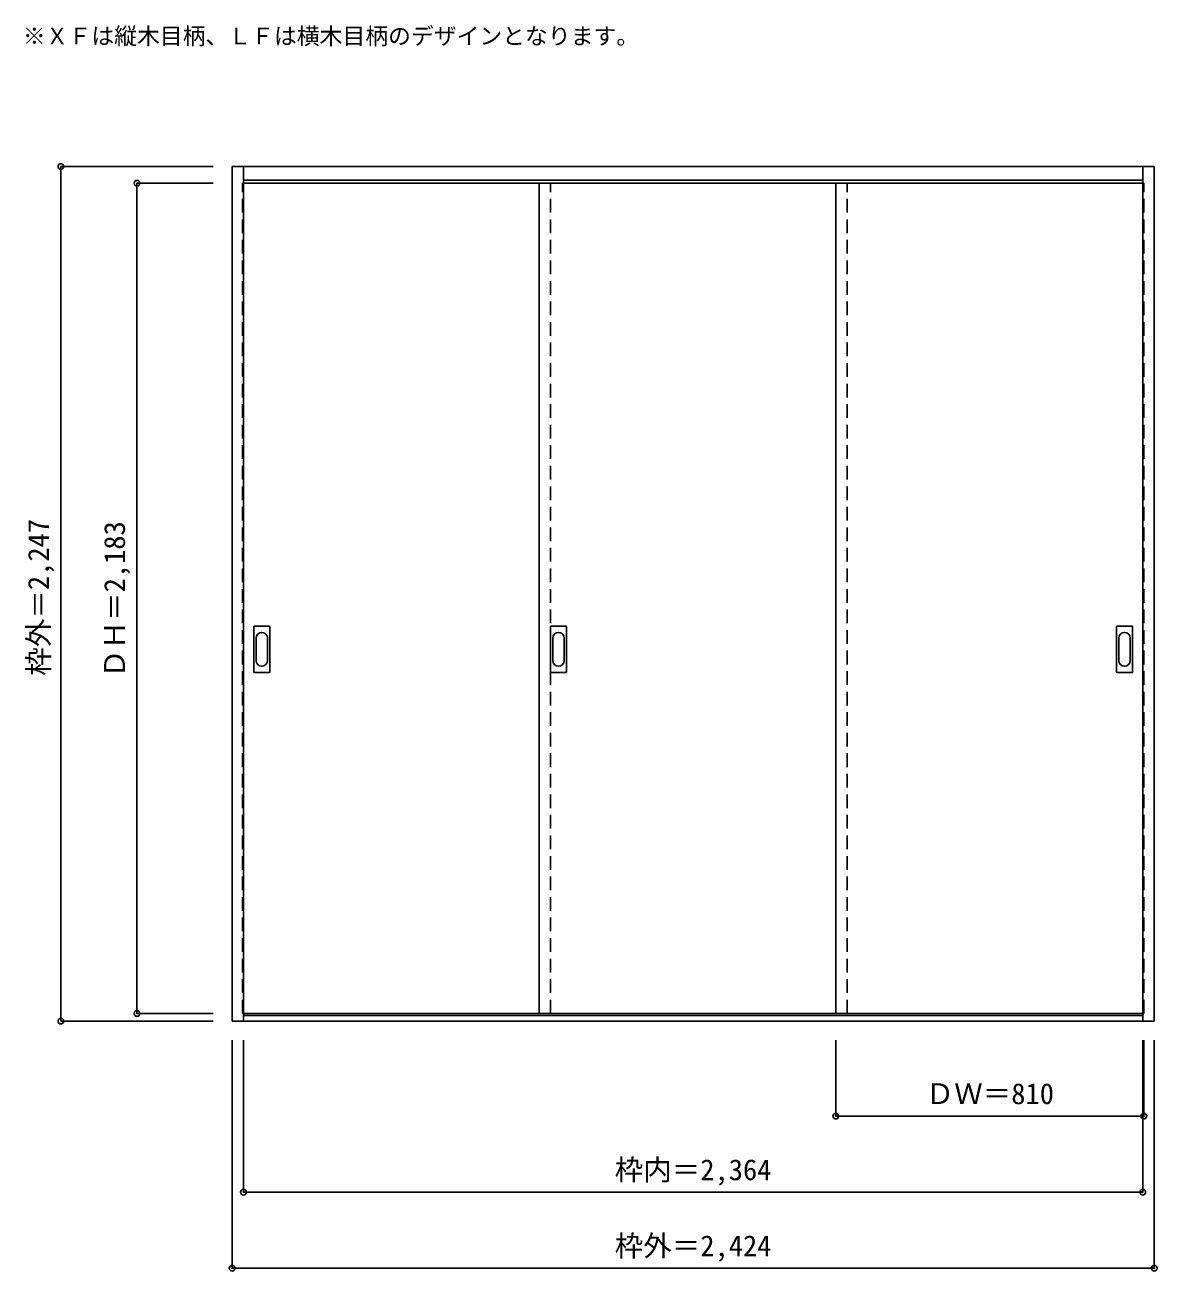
# Model space of a CAD drawing. Units: millimetres, scale not verified. Extents: x -1542 to 1434, y -1423 to 1854.
import ezdxf
from ezdxf.enums import TextEntityAlignment as Align

# ---------------------------------------------------------------- set-up
doc = ezdxf.new("R2010")
doc.units = ezdxf.units.MM
doc.header["$LTSCALE"] = 30
doc.header["$PDMODE"] = 32
doc.header["$PDSIZE"] = 15
doc.linetypes.add('DASHED1', pattern=[1.8, 1.2, -0.6])
for name, color, linetype in [('0-0', 3, 'Continuous'), ('0-1_寸法', 7, 'Continuous'), ('0-2_文字', 7, 'Continuous')]:
    doc.layers.add(name, color=color, linetype=linetype)
doc.styles.add('ＭＳ ゴシック', font='')
doc.styles.get('ＭＳ ゴシック').set_extended_font_data('MS Gothic')

msp = doc.modelspace()

# ---------------------------------------------------------------- linework, layer by layer
at = {"layer": '0-0'}
for p, q in [((-997.13, 1481.56), (1426.87, 1481.56)), ((-997.13, -765.44), (-997.13, 1481.56)), ((-967.13, -765.44), (-967.13, 1481.56)), ((1396.87, -765.44), (1396.87, 1481.56)), ((1426.87, -765.44), (1426.87, 1481.56)), ((-967.13, 1445.56), (1396.87, 1445.56)), ((-967.13, 1437.56), (1396.87, 1437.56)), ((-190.13, 1437.56), (-190.13, -745.44)), ((589.87, -745.44), (589.87, 1437.56)), ((-940.13, 152.56), (-940.13, 271.56)), ((-899.63, 273.06), (-938.63, 273.06)), ((-898.13, 152.56), (-898.13, 271.56)), ((-160.13, 152.56), (-160.13, 271.56)), ((-119.63, 273.06), (-158.63, 273.06)), ((-118.13, 152.56), (-118.13, 271.56)), ((1327.87, 152.56), (1327.87, 271.56)), ((1368.37, 273.06), (1329.37, 273.06)), ((1369.87, 152.56), (1369.87, 271.56)), ((-938.63, 151.06), (-899.63, 151.06)), ((-158.63, 151.06), (-119.63, 151.06)), ((1329.37, 151.06), (1368.37, 151.06)), ((-967.13, -745.44), (1396.87, -745.44)), ((1396.87, -750.44), (-967.13, -750.44)), ((1426.87, -765.44), (-997.13, -765.44))]:
    msp.add_line(p, q, dxfattribs=at)
at = {"layer": '0-0', "color": 4, "linetype": 'DASHED1'}
for p, q in [((-970.13, -745.44), (-970.13, 1437.56)), ((-970.13, 1437.56), (-967.13, 1437.56)), ((-160.13, -745.44), (-160.13, 1437.56)), ((619.87, -745.44), (619.87, 1437.56)), ((-967.13, -745.44), (-970.13, -745.44)), ((1396.87, -745.44), (1399.87, -745.44))]:
    msp.add_line(p, q, dxfattribs=at)
at = {"layer": '0-0', "color": 7}
for p, q in [((-934.13, 241.66), (-934.13, 182.46)), ((-904.13, 182.46), (-904.13, 241.66)), ((-154.13, 241.66), (-154.13, 182.46)), ((-124.13, 182.46), (-124.13, 241.66)), ((1333.87, 241.66), (1333.87, 182.46)), ((1363.87, 182.46), (1363.87, 241.66))]:
    msp.add_line(p, q, dxfattribs=at)
at = {"layer": '0-0', "color": 4, "linetype": 'DASHED1'}
msp.add_lwpolyline([(1399.87, -745.44), (1399.87, 1437.56), (1396.87, 1437.56)], dxfattribs=at)
at = {"layer": '0-0'}
for centre, start, end in [((-938.63, 271.56), 90, 180), ((-899.63, 271.56), 0, 90), ((-158.63, 271.56), 90, 180), ((-119.63, 271.56), 0, 90), ((1329.37, 271.56), 90, 180), ((1368.37, 271.56), 0, 90), ((-938.63, 152.56), 180, 270), ((-899.63, 152.56), 270, 0), ((-158.63, 152.56), 180, 270), ((-119.63, 152.56), 270, 0), ((1329.37, 152.56), 180, 270), ((1368.37, 152.56), 270, 0)]:
    msp.add_arc(centre, 1.5, start, end, dxfattribs=at)
at = {"layer": '0-0', "color": 7}
for centre, start, end in [((-919.13, 241.66), 0, 180), ((-139.13, 241.66), 0, 180), ((1348.87, 241.66), 0, 180), ((-919.13, 182.46), 180, 0), ((-139.13, 182.46), 180, 0), ((1348.87, 182.46), 180, 0)]:
    msp.add_arc(centre, 15, start, end, dxfattribs=at)
at = {"layer": '0-1_寸法', "color": 4}
for p, q in [((-1447.13, 1481.56), (-1047.13, 1481.56)), ((-1447.13, 1481.56), (-1447.13, -765.44)), ((-1247.13, 1437.56), (-1247.13, -745.44)), ((-1247.13, 1437.56), (-1047.13, 1437.56)), ((-1247.13, -745.44), (-1047.13, -745.44)), ((-1447.13, -765.44), (-1047.13, -765.44)), ((-997.13, -1415.44), (-997.13, -815.44)), ((-967.13, -1215.44), (-967.13, -815.44)), ((589.87, -1015.44), (589.87, -815.44)), ((1399.87, -1015.44), (1399.87, -815.44)), ((1399.87, -1015.44), (589.87, -1015.44))]:
    msp.add_line(p, q, dxfattribs=at)
for points in [[(-997.13, -1415.44), (1426.87, -1415.44), (1426.87, -815.44)], [(-967.13, -1215.44), (1396.87, -1215.44), (1396.87, -815.44)]]:
    msp.add_lwpolyline(points, dxfattribs=at)
at = {"layer": '0-1_寸法'}
for p in [(-1447.13, 1481.56), (-1247.13, 1437.56), (-1247.13, -745.44), (-1447.13, -765.44), (589.87, -1015.44), (1399.87, -1015.44), (-967.13, -1215.44), (1396.87, -1215.44), (-997.13, -1415.44), (1426.87, -1415.44)]:
    msp.add_point(p, dxfattribs=at)

# ---------------------------------------------------------------- texts
at = {"layer": '0-1_寸法', "style": 'ＭＳ ゴシック'}
for s, p in [('枠外＝2,247', (-1462.13, 142.81)), ('ＤＨ＝2,183', (-1262.13, 136.81))]:
    msp.add_text(s, height=54.99, rotation=90, dxfattribs=at).set_placement(p, align=Align.BOTTOM_LEFT)
for s, p in [('ＤＷ＝810', (826.12, -1000.44)), ('枠内＝2,364', (8.62, -1200.44)), ('枠外＝2,424', (8.62, -1400.44))]:
    msp.add_text(s, height=54.99, dxfattribs=at).set_placement(p, align=Align.BOTTOM_LEFT)
at = {"layer": '0-2_文字', "style": 'ＭＳ ゴシック'}
msp.add_text('※ＸＦは縦木目柄、ＬＦは横木目柄のデザインとなります。', height=43.99, dxfattribs=at).set_placement((-1547.13, 1789.68), align=Align.BOTTOM_LEFT)

doc.saveas('drawing.dxf')
